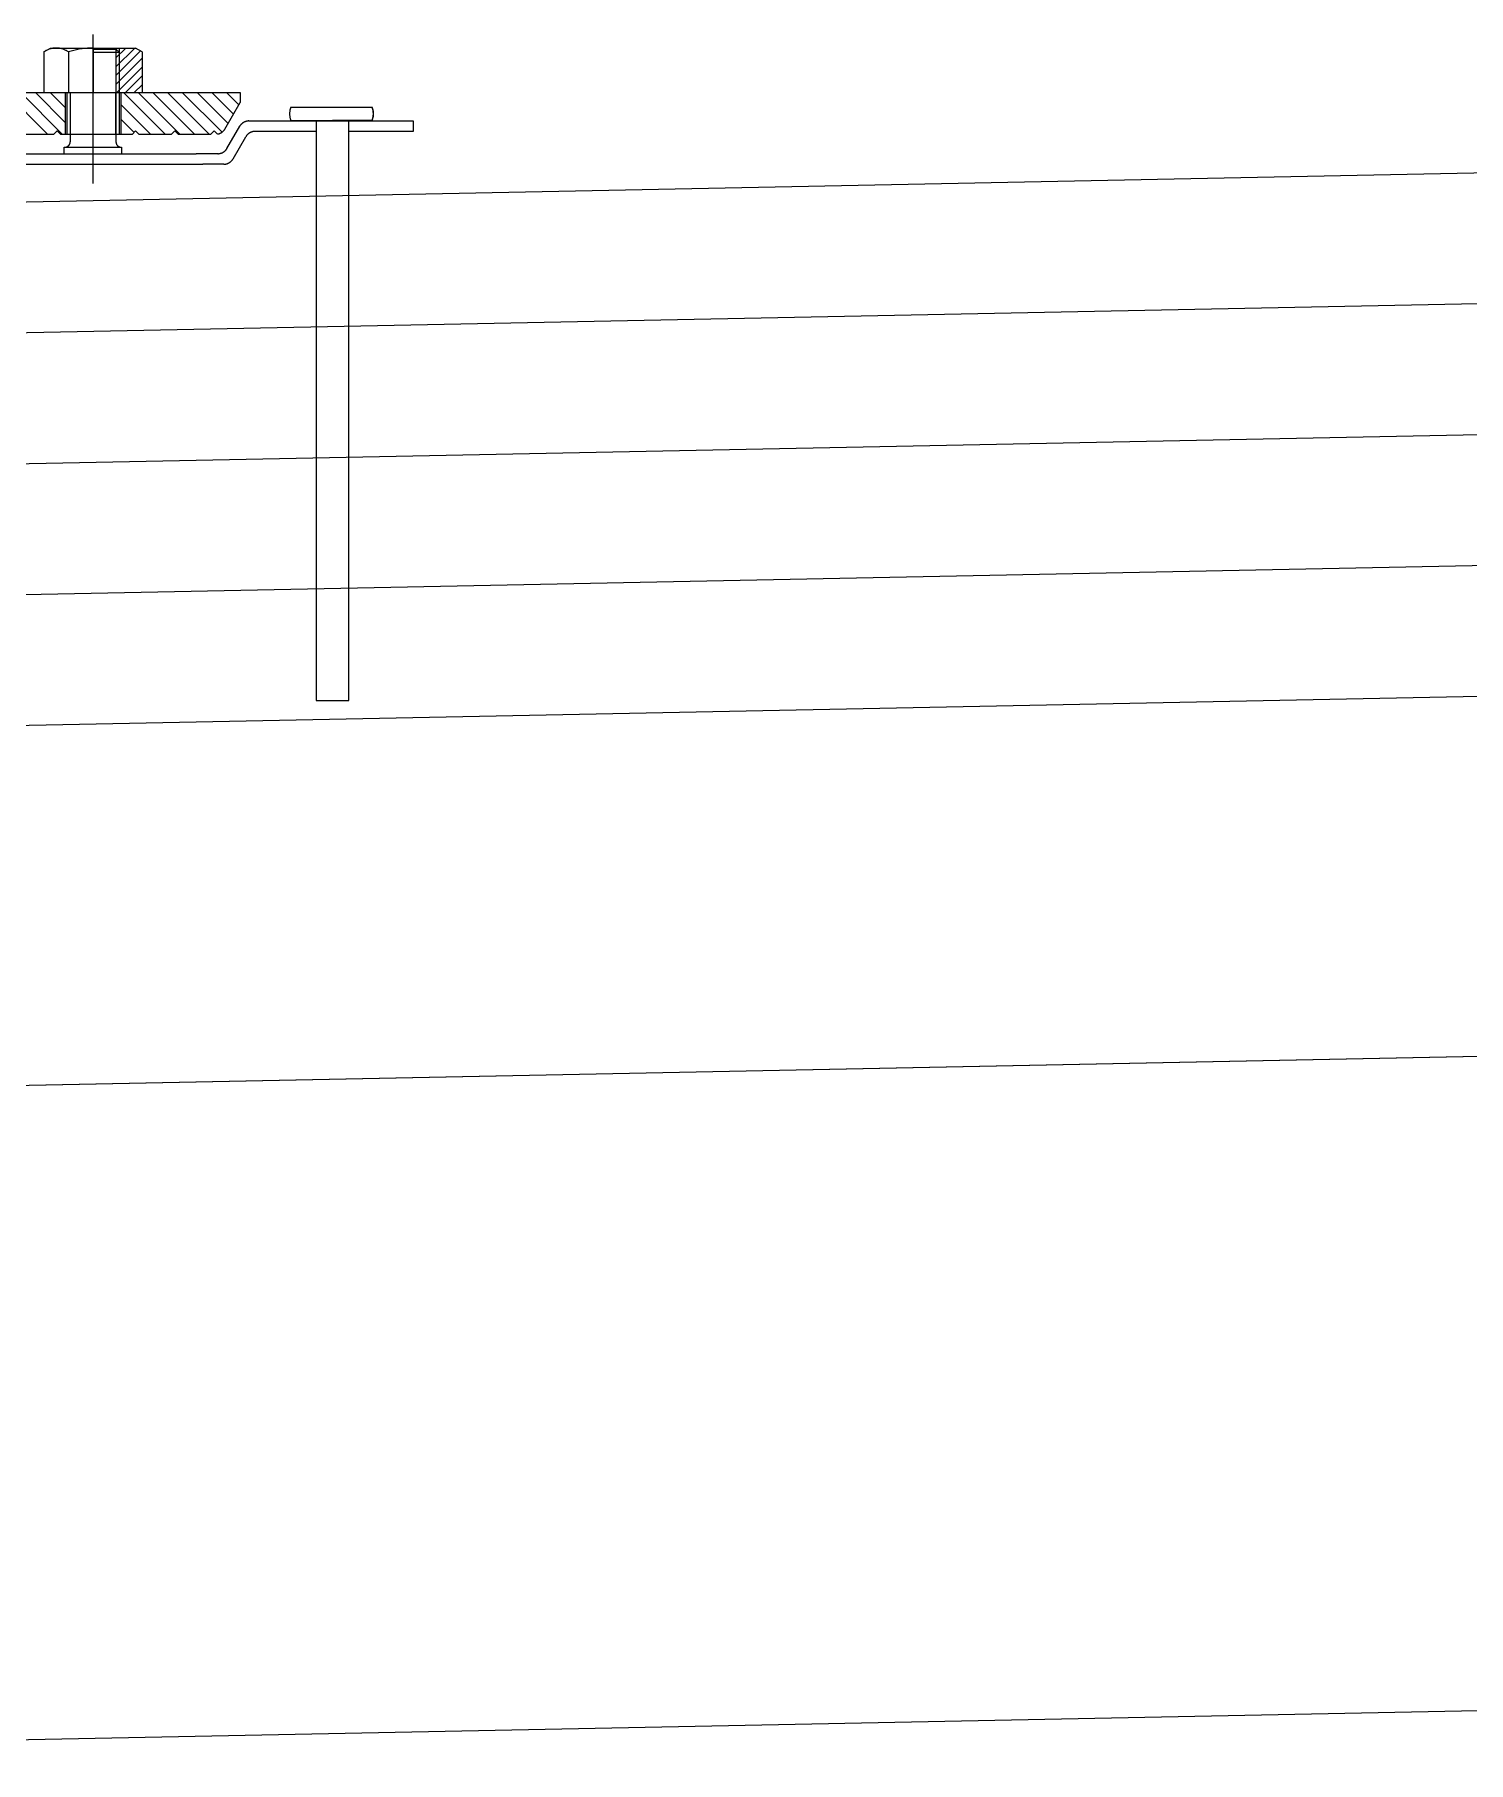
# Model space of a CAD drawing. Header units: centimetres. Extents: x 26200 to 152500, y -600 to 9300.
# Drawn here: x 135519.46 to 135541.37, y 6110.91 to 6137.32 of the extents above; entities that cross this region are included whole.
import ezdxf

# ---------------------------------------------------------------- set-up
doc = ezdxf.new("R2010")
doc.units = ezdxf.units.CM
doc.layers.add('ROTAS-MIMARI-KESIT', color=8, linetype='Continuous')

msp = doc.modelspace()

# ---------------------------------------------------------------- linework, layer by layer
at = {"layer": 'ROTAS-MIMARI-KESIT'}
for points in [[(135520.35, 6135.04), (135520.35, 6137.318)], [(135519.599, 6137.054), (135519.7, 6137.112)], [(135519.975, 6137.054), (135519.965, 6137.06), (135519.955, 6137.066), (135519.946, 6137.072), (135519.935, 6137.077), (135519.925, 6137.082), (135519.915, 6137.087), (135519.904, 6137.091), (135519.893, 6137.095), (135519.883, 6137.098), (135519.872, 6137.101), (135519.861, 6137.104), (135519.849, 6137.106), (135519.838, 6137.108), (135519.827, 6137.11), (135519.816, 6137.111), (135519.804, 6137.112), (135519.793, 6137.112), (135519.781, 6137.112), (135519.77, 6137.112), (135519.759, 6137.111), (135519.747, 6137.11), (135519.736, 6137.108), (135519.725, 6137.106), (135519.714, 6137.104), (135519.703, 6137.101), (135519.692, 6137.098), (135519.681, 6137.095), (135519.67, 6137.091), (135519.659, 6137.087), (135519.649, 6137.082), (135519.639, 6137.077), (135519.629, 6137.072), (135519.619, 6137.066), (135519.609, 6137.06), (135519.599, 6137.054)], [(135519.599, 6137.054), (135519.599, 6136.432)], [(135519.7, 6137.112), (135521, 6137.112)], [(135520.35, 6137.112), (135520.308, 6137.111), (135520.265, 6137.109), (135520.223, 6137.106), (135520.181, 6137.1), (135520.139, 6137.094), (135520.098, 6137.086), (135520.056, 6137.077), (135520.015, 6137.066), (135519.975, 6137.054)], [(135519.975, 6137.054), (135519.975, 6136.432)], [(135520.35, 6137.097), (135520.7, 6137.097)], [(135520.35, 6137.097), (135520.35, 6136.432)], [(135520.35, 6137.047), (135520.75, 6137.047)], [(135520.7, 6137.095), (135520.717, 6137.112)], [(135520.7, 6137.112), (135520.7, 6135.677)], [(135520.7, 6136.825), (135520.987, 6137.112)], [(135520.7, 6136.96), (135520.852, 6137.112)], [(135520.7, 6137.097), (135520.75, 6137.047)], [(135520.7, 6136.691), (135521.077, 6137.068)], [(135520.7, 6136.556), (135521.101, 6136.956)], [(135520.75, 6137.112), (135520.75, 6135.797)], [(135521.101, 6137.054), (135521, 6137.112)], [(135521.101, 6137.054), (135521.101, 6136.432)], [(135520.711, 6136.432), (135521.101, 6136.822)], [(135520.846, 6136.432), (135521.101, 6136.687)], [(135607.043, 6136.512), (135502.043, 6134.412)], [(135518.6, 6136.432), (135522.6, 6136.432)], [(135519.655, 6135.797), (135519.02, 6136.432)], [(135519.879, 6135.797), (135519.244, 6136.432)], [(135519.925, 6135.976), (135519.469, 6136.432)], [(135519.925, 6136.201), (135519.693, 6136.432)], [(135519.925, 6136.425), (135519.918, 6136.432)], [(135519.925, 6136.432), (135519.925, 6135.797)], [(135519.95, 6136.432), (135519.95, 6135.797)], [(135520, 6136.432), (135520, 6135.677)], [(135520.7, 6135.797), (135520.7, 6136.432)], [(135520.775, 6136.432), (135520.775, 6135.797)], [(135521.451, 6135.797), (135520.816, 6136.432)], [(135520.98, 6136.432), (135521.101, 6136.552)], [(135521.676, 6135.797), (135521.041, 6136.432)], [(135521.9, 6135.797), (135521.265, 6136.432)], [(135522.125, 6135.797), (135521.49, 6136.432)], [(135522.321, 6135.825), (135521.714, 6136.432)], [(135522.413, 6135.958), (135521.939, 6136.432)], [(135522.495, 6136.1), (135522.163, 6136.432)], [(135522.577, 6136.242), (135522.388, 6136.432)], [(135522.6, 6136.432), (135522.6, 6136.282)], [(135521.227, 6135.797), (135520.775, 6136.249)], [(135522.363, 6135.872), (135522.6, 6136.282)], [(135523.373, 6136.207), (135523.37, 6136.199), (135523.367, 6136.19), (135523.364, 6136.182), (135523.361, 6136.173), (135523.359, 6136.165), (135523.357, 6136.156), (135523.356, 6136.147), (135523.355, 6136.138), (135523.354, 6136.129), (135523.353, 6136.12), (135523.353, 6136.112), (135523.353, 6136.103), (135523.353, 6136.094), (135523.354, 6136.085), (135523.355, 6136.076), (135523.356, 6136.067), (135523.357, 6136.058), (135523.359, 6136.05), (135523.361, 6136.041), (135523.364, 6136.032), (135523.367, 6136.024), (135523.37, 6136.015), (135523.373, 6136.007)], [(135523.373, 6136.207), (135524.617, 6136.207)], [(135524.614, 6136.007), (135524.617, 6136.015), (135524.62, 6136.024), (135524.623, 6136.032), (135524.626, 6136.041), (135524.628, 6136.05), (135524.629, 6136.058), (135524.631, 6136.067), (135524.632, 6136.076), (135524.633, 6136.085), (135524.634, 6136.094), (135524.634, 6136.103), (135524.634, 6136.112), (135524.634, 6136.12), (135524.633, 6136.129), (135524.632, 6136.138), (135524.631, 6136.147), (135524.629, 6136.156), (135524.628, 6136.165), (135524.626, 6136.173), (135524.623, 6136.182), (135524.62, 6136.19), (135524.617, 6136.199), (135524.614, 6136.207)], [(135524.617, 6136.007), (135524.62, 6136.015), (135524.623, 6136.024), (135524.626, 6136.032), (135524.628, 6136.041), (135524.63, 6136.05), (135524.632, 6136.058), (135524.634, 6136.067), (135524.635, 6136.076), (135524.636, 6136.085), (135524.637, 6136.094), (135524.637, 6136.103), (135524.637, 6136.112), (135524.637, 6136.12), (135524.636, 6136.129), (135524.635, 6136.138), (135524.634, 6136.147), (135524.632, 6136.156), (135524.63, 6136.165), (135524.628, 6136.173), (135524.626, 6136.182), (135524.623, 6136.19), (135524.62, 6136.199), (135524.617, 6136.207)], [(135519.751, 6135.797), (135519.801, 6135.847)], [(135519.801, 6135.847), (135519.851, 6135.797)], [(135520.976, 6135.823), (135520.775, 6136.024)], [(135520.951, 6135.797), (135521.001, 6135.847)], [(135521.001, 6135.847), (135521.051, 6135.797)], [(135521.551, 6135.797), (135521.601, 6135.847)], [(135521.601, 6135.847), (135521.651, 6135.797)], [(135522.151, 6135.797), (135522.201, 6135.847)], [(135522.201, 6135.847), (135522.25, 6135.798)], [(135522.25, 6135.798), (135522.255, 6135.799), (135522.26, 6135.799), (135522.265, 6135.8), (135522.27, 6135.802), (135522.275, 6135.803), (135522.28, 6135.805), (135522.285, 6135.806), (135522.29, 6135.808), (135522.295, 6135.81), (135522.3, 6135.812), (135522.304, 6135.815), (135522.309, 6135.817), (135522.313, 6135.82), (135522.318, 6135.823), (135522.322, 6135.826), (135522.326, 6135.829), (135522.33, 6135.832), (135522.334, 6135.836), (135522.338, 6135.839), (135522.341, 6135.843), (135522.345, 6135.847), (135522.348, 6135.851), (135522.352, 6135.855), (135522.355, 6135.859), (135522.358, 6135.863), (135522.361, 6135.868), (135522.363, 6135.872)], [(135522.396, 6135.577), (135522.592, 6135.917)], [(135522.731, 6135.997), (135522.726, 6135.997), (135522.72, 6135.997), (135522.715, 6135.996), (135522.709, 6135.996), (135522.704, 6135.995), (135522.699, 6135.994), (135522.694, 6135.993), (135522.688, 6135.991), (135522.683, 6135.99), (135522.678, 6135.988), (135522.673, 6135.986), (135522.668, 6135.984), (135522.663, 6135.982), (135522.658, 6135.979), (135522.653, 6135.977), (135522.649, 6135.974), (135522.644, 6135.971), (135522.64, 6135.968), (135522.635, 6135.965), (135522.631, 6135.962), (135522.627, 6135.958), (135522.623, 6135.955), (135522.619, 6135.951), (135522.615, 6135.947), (135522.611, 6135.943), (135522.608, 6135.939), (135522.605, 6135.935), (135522.601, 6135.931), (135522.598, 6135.926), (135522.595, 6135.922), (135522.592, 6135.917)], [(135522.731, 6135.997), (135525.24, 6135.997)], [(135523.373, 6136.007), (135524.009, 6136.007)], [(135523.759, 6135.997), (135523.759, 6127.138)], [(135524.617, 6136.007), (135524.009, 6136.007)], [(135524.259, 6127.138), (135524.259, 6135.997)], [(135525.24, 6135.997), (135525.24, 6135.837)], [(135519.251, 6135.797), (135519.751, 6135.797)], [(135519.851, 6135.797), (135519.95, 6135.797)], [(135519.91, 6135.497), (135519.91, 6135.597)], [(135519.91, 6135.597), (135519.92, 6135.597)], [(135519.92, 6135.597), (135519.923, 6135.597), (135519.925, 6135.597), (135519.928, 6135.597), (135519.931, 6135.598), (135519.934, 6135.598), (135519.936, 6135.599), (135519.939, 6135.599), (135519.942, 6135.6), (135519.944, 6135.601), (135519.947, 6135.602), (135519.949, 6135.603), (135519.952, 6135.604), (135519.954, 6135.605), (135519.957, 6135.606), (135519.959, 6135.607), (135519.962, 6135.609), (135519.964, 6135.61), (135519.966, 6135.612), (135519.968, 6135.613), (135519.97, 6135.615), (135519.973, 6135.617), (135519.975, 6135.619), (135519.977, 6135.62), (135519.978, 6135.622), (135519.98, 6135.624), (135519.982, 6135.627), (135519.984, 6135.629), (135519.985, 6135.631), (135519.987, 6135.633), (135519.988, 6135.635), (135519.99, 6135.638), (135519.991, 6135.64), (135519.992, 6135.643), (135519.993, 6135.645), (135519.994, 6135.648), (135519.995, 6135.65), (135519.996, 6135.653), (135519.997, 6135.655), (135519.998, 6135.658), (135519.998, 6135.661), (135519.999, 6135.663), (135519.999, 6135.666), (135520, 6135.669), (135520, 6135.672), (135520, 6135.674), (135520, 6135.677)], [(135519.92, 6135.597), (135520.78, 6135.597)], [(135519.95, 6135.797), (135520.75, 6135.797)], [(135520.7, 6135.677), (135520.7, 6135.674), (135520.7, 6135.672), (135520.7, 6135.669), (135520.701, 6135.666), (135520.701, 6135.663), (135520.702, 6135.661), (135520.702, 6135.658), (135520.703, 6135.655), (135520.704, 6135.653), (135520.705, 6135.65), (135520.706, 6135.648), (135520.707, 6135.645), (135520.708, 6135.643), (135520.709, 6135.64), (135520.71, 6135.638), (135520.712, 6135.635), (135520.713, 6135.633), (135520.715, 6135.631), (135520.716, 6135.629), (135520.718, 6135.627), (135520.72, 6135.624), (135520.722, 6135.622), (135520.723, 6135.62), (135520.725, 6135.619), (135520.727, 6135.617), (135520.73, 6135.615), (135520.732, 6135.613), (135520.734, 6135.612), (135520.736, 6135.61), (135520.738, 6135.609), (135520.741, 6135.607), (135520.743, 6135.606), (135520.746, 6135.605), (135520.748, 6135.604), (135520.751, 6135.603), (135520.753, 6135.602), (135520.756, 6135.601), (135520.758, 6135.6), (135520.761, 6135.599), (135520.764, 6135.599), (135520.766, 6135.598), (135520.769, 6135.598), (135520.772, 6135.597), (135520.775, 6135.597), (135520.777, 6135.597), (135520.78, 6135.597)], [(135520.75, 6135.797), (135520.951, 6135.797)], [(135520.778, 6135.797), (135520.775, 6135.8)], [(135520.78, 6135.597), (135520.786, 6135.597)], [(135520.79, 6135.497), (135520.79, 6135.597)], [(135521.051, 6135.797), (135521.551, 6135.797)], [(135521.651, 6135.797), (135522.151, 6135.797)], [(135522.489, 6135.417), (135522.685, 6135.757)], [(135522.823, 6135.837), (135522.818, 6135.837), (135522.813, 6135.837), (135522.807, 6135.836), (135522.802, 6135.836), (135522.797, 6135.835), (135522.791, 6135.834), (135522.786, 6135.833), (135522.781, 6135.831), (135522.776, 6135.83), (135522.77, 6135.828), (135522.765, 6135.826), (135522.76, 6135.824), (135522.755, 6135.822), (135522.751, 6135.819), (135522.746, 6135.817), (135522.741, 6135.814), (135522.737, 6135.811), (135522.732, 6135.808), (135522.728, 6135.805), (135522.723, 6135.802), (135522.719, 6135.798), (135522.715, 6135.795), (135522.711, 6135.791), (135522.707, 6135.787), (135522.704, 6135.783), (135522.7, 6135.779), (135522.697, 6135.775), (135522.694, 6135.771), (135522.691, 6135.766), (135522.688, 6135.762), (135522.685, 6135.757)], [(135523.759, 6135.837), (135522.823, 6135.837)], [(135525.24, 6135.837), (135524.259, 6135.837)], [(135481.829, 6135.497), (135521.925, 6135.497)], [(135516.656, 6135.337), (135522.029, 6135.337)], [(135522.258, 6135.497), (135521.925, 6135.497)], [(135522.35, 6135.337), (135522.029, 6135.337)], [(135522.258, 6135.497), (135522.263, 6135.497), (135522.268, 6135.497), (135522.274, 6135.498), (135522.279, 6135.498), (135522.285, 6135.499), (135522.29, 6135.5), (135522.295, 6135.501), (135522.3, 6135.503), (135522.306, 6135.504), (135522.311, 6135.506), (135522.316, 6135.508), (135522.321, 6135.51), (135522.326, 6135.512), (135522.33, 6135.515), (135522.335, 6135.517), (135522.34, 6135.52), (135522.345, 6135.523), (135522.349, 6135.526), (135522.353, 6135.529), (135522.358, 6135.532), (135522.362, 6135.536), (135522.366, 6135.539), (135522.37, 6135.543), (135522.374, 6135.547), (135522.377, 6135.551), (135522.381, 6135.555), (135522.384, 6135.559), (135522.387, 6135.563), (135522.39, 6135.568), (135522.393, 6135.572), (135522.396, 6135.577)], [(135522.35, 6135.337), (135522.355, 6135.337), (135522.361, 6135.337), (135522.366, 6135.338), (135522.372, 6135.338), (135522.377, 6135.339), (135522.382, 6135.34), (135522.387, 6135.341), (135522.393, 6135.343), (135522.398, 6135.344), (135522.403, 6135.346), (135522.408, 6135.348), (135522.413, 6135.35), (135522.418, 6135.352), (135522.423, 6135.355), (135522.428, 6135.357), (135522.432, 6135.36), (135522.437, 6135.363), (135522.441, 6135.366), (135522.446, 6135.369), (135522.45, 6135.372), (135522.454, 6135.376), (135522.458, 6135.379), (135522.462, 6135.383), (135522.466, 6135.387), (135522.47, 6135.391), (135522.473, 6135.395), (135522.477, 6135.399), (135522.48, 6135.403), (135522.483, 6135.408), (135522.486, 6135.412), (135522.489, 6135.417)], [(135607.043, 6134.511), (135502.003, 6132.41)], [(135607.043, 6132.511), (135502.043, 6130.411)], [(135607.043, 6130.51), (135502.004, 6128.41)], [(135607.043, 6128.51), (135502.044, 6126.41)], [(135523.759, 6127.138), (135524.259, 6127.138)], [(135607.043, 6123.009), (135502.044, 6120.909)], [(135600.403, 6122.876), (135502.043, 6120.909)], [(135600.603, 6112.878), (135502.043, 6110.907)]]:
    msp.add_lwpolyline(points, dxfattribs=at)

doc.saveas('drawing.dxf')
